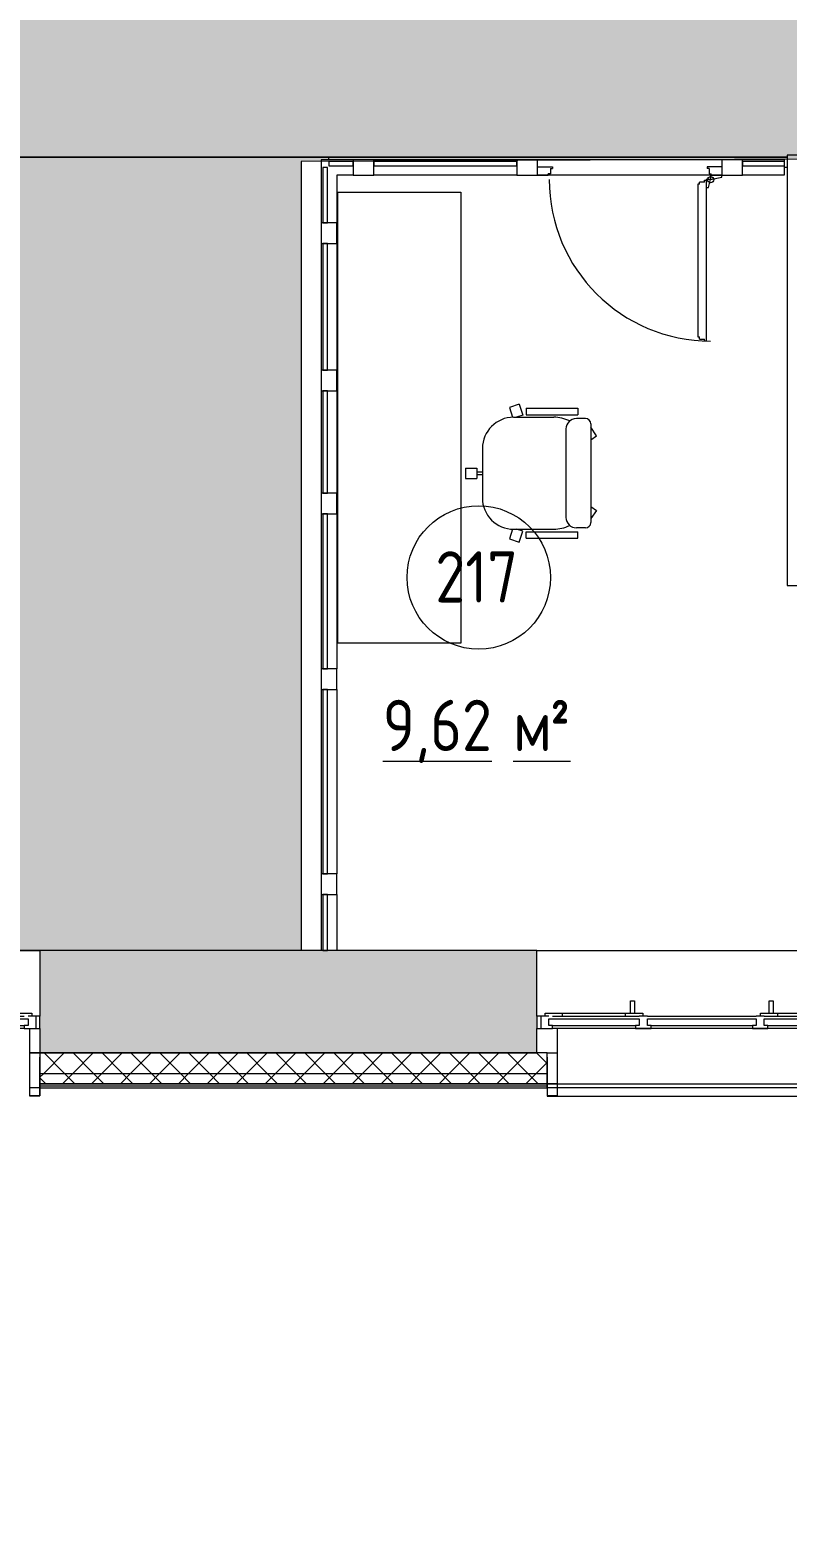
# Model space of a CAD drawing. Header units: millimetres. Extents: x -515342 to 330399, y -224905 to 507333.
# Drawn here: x -346389 to -342691, y 123574 to 130835 of the extents above; entities that cross this region are included whole.
import ezdxf

# ---------------------------------------------------------------- set-up
doc = ezdxf.new("R2010")
doc.units = ezdxf.units.MM
doc.linetypes.add('ASVP_Штриховая_ш3 п1_5', pattern=[4.5, 3, -1.5])
doc.layers.get('0').update_dxf_attribs({"lineweight": 0})
for name, color, linetype, lineweight in [('_ Окна', 7, 'Continuous', 0), ('Витраж', 7, 'Continuous', 0), ('Двери', 7, 'Continuous', 0), ('Линии разделители', 7, 'ASVP_Штриховая_ш3 п1_5', 0), ('Марки помещений', 7, 'Continuous', 0), ('Мебель', 7, 'Continuous', 0), ('Окна', 7, 'Continuous', 0), ('Панели витража', 7, 'Continuous', 0), ('Перекрытие', 7, 'Continuous', 0), ('Стены внутренние', 7, 'Continuous', 0), ('Стены наружные', 7, 'Continuous', 0), ('Стены несущие', 7, 'Continuous', 0), ('Стены отделка', 7, 'Continuous', 0), ('Стены перегородки', 7, 'Continuous', 0), ('Стены штриховка', 7, 'Continuous', 0), ('экспертиза условные обозначения', 1, 'Continuous', 0)]:
    doc.layers.add(name, color=color, linetype=linetype, lineweight=lineweight)
doc.styles.add('GOST Common_1', font='', dxfattribs={"width": 0.9, "height": 250})
doc.styles.add('GOST Common_2', font='', dxfattribs={"width": 0.9, "height": 250})
doc.styles.get('GOST Common_1').set_extended_font_data('GOST Common')
doc.styles.get('GOST Common_2').set_extended_font_data('GOST Common')
pattern_1 = [(45, (0, 0), (-70.71068, 70.71068), []), (135, (0, 0), (-70.71068, -70.71068), [])]

# ---------------------------------------------------------------- blocks, each defined once
blk = doc.blocks.new('Окно_ПВХ_3Створки_1Фрамуга-верх - АР_Окно_ОП_1820_h_х2370_3ст2фр-в-9695517-О_АР_П_2__3_400_План 2 этажа')
at = {"layer": '_ Окна'}
for p, q in [((-1129, 130), (-1205, 130)), ((-1205, 130), (-1205, 70)), ((-1185, 70), (-1185, 130)), ((-1147, 84), (-1147, 116)), ((-1147, 116), (-1129, 116)), ((-705, 84), (-1147, 84)), ((-1129, 116), (-1129, 130)), ((-723, 116), (-1129, 116)), ((-647, 130), (-723, 130)), ((-723, 130), (-723, 116)), ((-723, 116), (-705, 116)), ((-705, 116), (-705, 84)), ((-665, 84), (-665, 116)), ((-665, 116), (-647, 116)), ((665, 84), (-665, 84)), ((-647, 116), (-647, 130)), ((647, 116), (-647, 116)), ((723, 130), (647, 130)), ((647, 130), (647, 116)), ((647, 116), (665, 116)), ((665, 116), (665, 84)), ((705, 84), (705, 116)), ((705, 116), (723, 116)), ((1147, 84), (705, 84)), ((723, 116), (723, 130)), ((1129, 116), (723, 116)), ((1129, 130), (1129, 116)), ((1205, 130), (1129, 130)), ((1129, 116), (1147, 116)), ((1147, 116), (1147, 84)), ((1185, 70), (1185, 130)), ((1205, 70), (1205, 130)), ((-1205, 70), (-1147, 70)), ((-1165, 56), (-1165, 70)), ((-1080, 56), (-1165, 56)), ((-1080, 70), (-1080, 56)), ((-772, 70), (-772, 56)), ((-687, 56), (-772, 56)), ((-705, 70), (-665, 70)), ((-687, 70), (-687, 56)), ((665, 70), (705, 70)), ((687, 56), (687, 70)), ((772, 56), (687, 56)), ((772, 70), (772, 56)), ((1080, 70), (1080, 56)), ((1165, 56), (1080, 56)), ((1147, 70), (1205, 70)), ((1165, 70), (1165, 56))]:
    blk.add_line(p, q, dxfattribs=at)
at = {"layer": 'Окна'}
for p, q in [((-1129, 130), (-723, 130)), ((-647, 130), (647, 130)), ((723, 130), (1129, 130)), ((-705, 70), (-1129, 70)), ((-772, 56), (-1080, 56)), ((-748.5, -4), (-748.5, 56)), ((-728.5, 56), (-728.5, -4)), ((665, 70), (-665, 70)), ((1129, 70), (705, 70)), ((728.5, -4), (728.5, 56)), ((748.5, 56), (748.5, -4)), ((1080, 56), (772, 56)), ((-728.5, -4), (-748.5, -4)), ((748.5, -4), (728.5, -4))]:
    blk.add_line(p, q, dxfattribs=at)
blk = doc.blocks.new('Окно_ПВХ_3Створки_1Фрамуга-верх - АР_Окно_ОП_1820_h_х1570_3ст2фр-в-9800995-О_АР_П_2__3_400_План 2 этажа')
at = {"layer": '_ Окна'}
for p, q in [((-729, 130), (-805, 130)), ((-805, 130), (-805, 70)), ((-785, 70), (-785, 130)), ((-747, 84), (-747, 116)), ((-747, 116), (-729, 116)), ((-305, 84), (-747, 84)), ((-729, 116), (-729, 130)), ((-323, 116), (-729, 116)), ((-247, 130), (-323, 130)), ((-323, 130), (-323, 116)), ((-323, 116), (-305, 116)), ((-305, 116), (-305, 84)), ((-265, 84), (-265, 116)), ((-265, 116), (-247, 116)), ((265, 84), (-265, 84)), ((-247, 116), (-247, 130)), ((247, 116), (-247, 116)), ((323, 130), (247, 130)), ((247, 130), (247, 116)), ((247, 116), (265, 116)), ((265, 116), (265, 84)), ((305, 84), (305, 116)), ((305, 116), (323, 116)), ((747, 84), (305, 84)), ((323, 116), (323, 130)), ((729, 116), (323, 116)), ((729, 130), (729, 116)), ((805, 130), (729, 130)), ((729, 116), (747, 116)), ((747, 116), (747, 84)), ((785, 70), (785, 130)), ((805, 70), (805, 130)), ((-805, 70), (-747, 70)), ((-765, 56), (-765, 70)), ((-680, 56), (-765, 56)), ((-680, 70), (-680, 56)), ((-372, 70), (-372, 56)), ((-287, 56), (-372, 56)), ((-305, 70), (-265, 70)), ((-287, 70), (-287, 56)), ((265, 70), (305, 70)), ((287, 56), (287, 70)), ((372, 56), (287, 56)), ((372, 70), (372, 56)), ((680, 70), (680, 56)), ((765, 56), (680, 56)), ((747, 70), (805, 70)), ((765, 70), (765, 56))]:
    blk.add_line(p, q, dxfattribs=at)
at = {"layer": 'Окна'}
for p, q in [((-729, 130), (-323, 130)), ((-247, 130), (247, 130)), ((323, 130), (729, 130)), ((-305, 70), (-729, 70)), ((-372, 56), (-680, 56)), ((-348.5, -4), (-348.5, 56)), ((-328.5, 56), (-328.5, -4)), ((265, 70), (-265, 70)), ((729, 70), (305, 70)), ((328.5, -4), (328.5, 56)), ((348.5, 56), (348.5, -4)), ((680, 56), (372, 56)), ((-328.5, -4), (-348.5, -4)), ((348.5, -4), (328.5, -4))]:
    blk.add_line(p, q, dxfattribs=at)
blk = doc.blocks.new('Прямоугольный импост - АР_Откос_Металлический_50х330 Коричневый Левый-9899767-О_АР_П_2__3_400_План 2 этажа')
at = {"layer": 'Витраж'}
for p, q in [((31622.6, 2594.9), (30212.6, 2594.9)), ((30212.6, 2264.9), (31622.6, 2264.9))]:
    blk.add_line(p, q, dxfattribs=at)
blk = doc.blocks.new('Прямоугольный импост - АР_Откос_Металлический_50х330 Коричневый Правый-9899914-О_АР_П_2__3_400_План 2 этажа')
at = {"layer": 'Витраж', "lineweight": 18}
for p, q in [((-50, -40), (-50, 290)), ((-50, 290), (-49, 290)), ((-49, 290), (-49, -39)), ((-1, -39), (-1, 150)), ((-1, 150), (0, 150)), ((0, 150), (0, -40)), ((0, -40), (-50, -40)), ((-49, -39), (-1, -39))]:
    blk.add_line(p, q, dxfattribs=at)
blk = doc.blocks.new('Прямоугольный импост - АР_Откос_Металлический_50х330 Белый Левый-V20-О_АР_П_2__3_400_План 2 этажа')
at = {"layer": 'Витраж', "lineweight": 18}
for p, q in [((-50, 290), (-50, -40)), ((-49, -39), (-49, 290)), ((0, 150), (-1, 150)), ((-1, 150), (-1, -39)), ((0, -40), (0, 150)), ((-50, -40), (0, -40)), ((-1, -39), (-49, -39))]:
    blk.add_line(p, q, dxfattribs=at)
blk = doc.blocks.new('СД_Люблино_Фасады_rvt-1-О_АР_П_2__3_400_План 2 этажа')
at = {"layer": 'Стены внутренние'}
h = blk.add_hatch(dxfattribs=at)
h.set_pattern_fill('FP_1', color=256, style=0, pattern_type=2)
h.set_pattern_definition([(45, (0, 0), (-224.5064, 224.5064), []), (45, (224.5, 0), (-224.5064, 224.5064), [396.875, -79.375, 3.353, -76.022])])
h.paths.add_polyline_path([(85199, 2475), (85325, 2475), (85325, 2975), (84034.6, 2975), (84034.6, 2475), (84326.5, 2475)])
h.paths.add_polyline_path([(82424.6, 2475), (82424.6, 2975), (80024.6, 2975), (80024.6, 2475), (82145.5, 2475)])
h.paths.add_polyline_path([(77347.1, 2475), (77614.6, 2475), (77614.6, 2975), (76428.8, 2975), (76428.8, 2475), (76474.7, 2475)])
h.paths.add_polyline_path([(73857.5, 2475), (74018.8, 2475), (74018.8, 2975), (71654.3, 2975), (71654.3, 2475), (72112.6, 2475)])
h.paths.add_polyline_path([(69495.3, 2475), (70044.3, 2475), (70044.3, 2975), (68833.2, 2975), (68833.2, 2475)])
h.paths.add_polyline_path([(67223.2, 2475), (67223.2, 2975), (66055, 2975), (66055, 2475), (66878.1, 2475)])
h.paths.add_polyline_path([(64260.8, 2475), (64445, 2475), (64445, 2975), (63279.5, 2975), (63279.5, 2475), (63388.4, 2475)])
h.paths.add_polyline_path([(61643.5, 2475), (61669.5, 2475), (61669.5, 2975), (59270, 2975), (59270, 2475), (61207.3, 2475)])
h.paths.add_polyline_path([(56409, 2475), (56860, 2475), (56860, 2975), (55705, 2975), (55705, 2475)])
h.paths.add_polyline_path([(53295, 2475), (53295, 2975), (52107.5, 2975), (52107.5, 2475), (52919.3, 2475)])
h.paths.add_polyline_path([(49429.6, 2475), (49697.5, 2475), (49697.5, 2975), (48505, 2975), (48505, 2475), (48557.2, 2475)])
h.paths.add_polyline_path([(46095, 2475), (46095, 2975), (44880, 2975), (44880, 2475), (45939.9, 2475)])
h.paths.add_polyline_path([(42450.2, 2475), (42470, 2475), (42470, 2975), (40100.1, 2975), (40100.1, 2475), (41577.8, 2475)])
h.paths.add_polyline_path([(38490.1, 2475), (38490.1, 2975), (37284.2, 2975), (37284.2, 2475), (38088.1, 2475)])
h.paths.add_polyline_path([(35470.8, 2475), (35674.2, 2475), (35674.2, 2975), (34486.9, 2975), (34486.9, 2475), (34598.4, 2475)])
h.paths.add_polyline_path([(32876.9, 2475), (32876.9, 2975), (31722.6, 2975), (31722.6, 2475), (32853.5, 2475)])
h.paths.add_polyline_path([(30112.6, 2475), (30112.6, 2975), (27685.9, 2975), (27685.9, 2475), (29615.4, 2475)])
h.paths.add_polyline_path([(25275.9, 2475), (25275.9, 2975), (24073.4, 2975), (24073.4, 2475), (25001.7, 2475)])
h.paths.add_polyline_path([(21663.4, 2475), (21663.4, 2975), (19290.9, 2975), (19290.9, 2475), (21512, 2475)])
h.paths.add_polyline_path([(17680.9, 2475), (17680.9, 2975), (16335, 2975), (16335, 2475), (17183.8, 2475)])
at = {"layer": 'Стены наружные'}
h = blk.add_hatch(dxfattribs=at)
h.set_pattern_fill('FP_4', color=256, style=0, pattern_type=2)
h.set_pattern_definition(pattern_1)
h.paths.add_polyline_path([(41405, 2375), (41405, 2475), (40100.1, 2475), (40100.1, 2375), (40705.3, 2375)])
h.paths.add_polyline_path([(38490.1, 2375), (38490.1, 2475), (37284.2, 2475), (37284.2, 2375), (38088.1, 2375)])
h.paths.add_polyline_path([(35470.8, 2375), (35674.2, 2375), (35674.2, 2475), (34486.9, 2475), (34486.9, 2375), (34598.4, 2375)])
h.paths.add_polyline_path([(32876.9, 2375), (32876.9, 2475), (31672.6, 2475), (31672.6, 2375), (32853.5, 2375)])
h.paths.add_polyline_path([(30162.6, 2375), (30162.6, 2475), (27685.9, 2475), (27685.9, 2375), (29363.8, 2375)])
h.paths.add_polyline_path([(25275.9, 2375), (25275.9, 2475), (24073.4, 2475), (24073.4, 2375), (25001.7, 2375)])
h.paths.add_polyline_path([(21663.4, 2375), (21663.4, 2475), (19290.9, 2475), (19290.9, 2375), (21512, 2375)])
h.paths.add_polyline_path([(17680.9, 2375), (17680.9, 2475), (16335, 2475), (16335, 2375), (17149.9, 2375)])
h = blk.add_hatch(dxfattribs=at)
h.set_pattern_fill('FP_4', color=256, style=0, pattern_type=2)
h.set_pattern_definition(pattern_1)
h.paths.add_polyline_path([(41405, 2325), (41405, 2375), (40100.1, 2375), (40100.1, 2325), (41385, 2325)])
h.paths.add_polyline_path([(38490.1, 2325), (38490.1, 2375), (37284.2, 2375), (37284.2, 2325), (38088.1, 2325)])
h.paths.add_polyline_path([(35674.2, 2325), (35674.2, 2375), (34486.9, 2375), (34486.9, 2325), (35470.8, 2325)])
h.paths.add_polyline_path([(32876.9, 2325), (32876.9, 2375), (31672.6, 2375), (31672.6, 2325), (32853.5, 2325)])
h.paths.add_polyline_path([(30162.6, 2325), (30162.6, 2375), (27685.9, 2375), (27685.9, 2325), (29363.8, 2325)])
h.paths.add_polyline_path([(25001.7, 2325), (25275.9, 2325), (25275.9, 2375), (24073.4, 2375), (24073.4, 2325), (24129.3, 2325)])
h.paths.add_polyline_path([(21663.4, 2325), (21663.4, 2375), (19290.9, 2375), (19290.9, 2325), (21512, 2325)])
h.paths.add_polyline_path([(17149.9, 2325), (17680.9, 2325), (17680.9, 2375), (16435, 2375), (16435, 2325), (16485, 2325)])
at = {"layer": 'Стены внутренние'}
for p, q in [((25275.9, 2975), (27685.9, 2975)), ((30112.6, 2975), (31722.6, 2975)), ((27685.9, 2475), (27636.9, 2475)), ((30163.6, 2324.9), (30211.8, 2324.9)), ((30212.6, 2324.9), (31622.6, 2324.9)), ((27685.1, 2304.9), (27636.8, 2304.9)), ((30211.7, 2304.9), (30163.4, 2304.9)), ((31622.6, 2304.9), (30212.6, 2304.9))]:
    blk.add_line(p, q, dxfattribs=at)
at = {"layer": 'Стены наружные'}
for p, q in [((27636.9, 2475), (27685.9, 2475)), ((30162.6, 2475), (30211.6, 2475)), ((30211.8, 2325), (30163.6, 2325))]:
    blk.add_line(p, q, dxfattribs=at)
at = {"layer": 'Стены несущие'}
for p, q in [((30112.6, 2975), (27685.9, 2975)), ((27685.9, 2975), (27685.9, 2655)), ((30112.6, 2655), (30112.6, 2975)), ((27685.9, 2595), (27685.9, 2475)), ((30112.6, 2475), (30112.6, 2595)), ((27685.9, 2475), (30112.6, 2475))]:
    blk.add_line(p, q, dxfattribs=at)
at = {"layer": 'Стены отделка', "lineweight": 9}
for p, q in [((30162.6, 2475), (27685.9, 2475)), ((27685.9, 2475), (27685.9, 2375)), ((30162.6, 2375), (30162.6, 2475)), ((27685.9, 2375), (27685.9, 2325)), ((27685.9, 2324.9), (27685.9, 2314.9)), ((30162.6, 2325), (30162.6, 2375)), ((30162.6, 2314.9), (30162.6, 2324.9)), ((27685.9, 2314.9), (27685.9, 2304.9)), ((27685.9, 2304.9), (30162.6, 2304.9)), ((30162.6, 2304.9), (30162.6, 2314.9))]:
    blk.add_line(p, q, dxfattribs=at)
at = {"layer": 'Стены штриховка'}
for p, q in [((27685.9, 2375), (30162.6, 2375)), ((27685.9, 2325), (30162.6, 2325)), ((30162.6, 2324.9), (27685.9, 2324.9)), ((27685.9, 2314.9), (30162.6, 2314.9))]:
    blk.add_line(p, q, dxfattribs=at)
at = {"layer": 'Витраж', "lineweight": 9}
for name, p in [('Прямоугольный импост - АР_Откос_Металлический_50х330 Белый Левый-V20-О_АР_П_2__3_400_План 2 этажа', (27685.9, 2305)), ('Прямоугольный импост - АР_Откос_Металлический_50х330 Коричневый Левый-9899767-О_АР_П_2__3_400_План 2 этажа', (0, 0))]:
    blk.add_blockref(name, p, dxfattribs=at)
at = {"layer": 'Витраж', "lineweight": 9, "extrusion": (0, 0, -1)}
blk.add_blockref('Прямоугольный импост - АР_Откос_Металлический_50х330 Коричневый Правый-9899914-О_АР_П_2__3_400_План 2 этажа', (-30162.6, 2304.9), dxfattribs=at)
at = {"layer": 'Окна', "lineweight": 9, "rotation": 180}
for name, p in [('Окно_ПВХ_3Створки_1Фрамуга-верх - АР_Окно_ОП_1820_h_х2370_3ст2фр-в-9695517-О_АР_П_2__3_400_План 2 этажа', (26480.9, 2725)), ('Окно_ПВХ_3Створки_1Фрамуга-верх - АР_Окно_ОП_1820_h_х1570_3ст2фр-в-9800995-О_АР_П_2__3_400_План 2 этажа', (30917.6, 2725))]:
    blk.add_blockref(name, p, dxfattribs=at)
blk = doc.blocks.new('Панели_Витраж ТПТ75_Заполнение - АР_ПанельВитража_ТПТ75_Стекло многослойное огнестойкое_22мм-9739284-О_АР_П_2__3_400_План 2 этажа')
at = {"layer": 'Панели витража', "lineweight": 18}
for p, q in [((58.868, 29.5), (-58.868, 29.5)), ((-58.868, 29.5), (-58.868, 7.5)), ((-58.868, 7.5), (58.868, 7.5)), ((58.868, 7.5), (58.868, 29.5))]:
    blk.add_line(p, q, dxfattribs=at)
blk = doc.blocks.new('Панели_Витраж ТПТ75_Заполнение - АР_ПанельВитража_ТПТ75_Стекло многослойное огнестойкое_22мм-9366139-О_АР_П_2__3_400_План 2 этажа')
at = {"layer": 'Панели витража', "lineweight": 18}
for p, q in [((136.2, 29.5), (-136.2, 29.5)), ((-136.2, 29.5), (-136.2, 7.5)), ((-136.2, 7.5), (136.2, 7.5)), ((136.2, 7.5), (136.2, 29.5))]:
    blk.add_line(p, q, dxfattribs=at)
blk = doc.blocks.new('Прямоугольный импост - АР_Импост_ТПТ75_101х75-9716504-О_АР_П_2__3_400_План 2 этажа')
at = {"layer": 'Витраж'}
for p, q in [((29215.2, 6832.4), (29060, 6832.4)), ((29215.2, 6757.4), (29135, 6757.4))]:
    blk.add_line(p, q, dxfattribs=at)
blk = doc.blocks.new('Прямоугольный импост - АР_Импост_ТПТ75_101х75-9366133-О_АР_П_2__3_400_План 2 этажа')
at = {"layer": 'Витраж'}
for p, q in [((29060, 3247.4), (29060, 2975)), ((29135, 3247.4), (29135, 2975))]:
    blk.add_line(p, q, dxfattribs=at)
blk = doc.blocks.new('Панели_Витраж ТПТ75_Заполнение - АР_ПанельВитража_ТПТ75_Стекло многослойное огнестойкое_22мм-9384653-О_АР_П_2__3_400_План 2 этажа')
at = {"layer": 'Панели витража', "lineweight": 18}
for p, q in [((102.25, 29.5), (-102.25, 29.5)), ((-102.25, 29.5), (-102.25, 7.5)), ((-102.25, 7.5), (102.25, 7.5)), ((102.25, 7.5), (102.25, 29.5))]:
    blk.add_line(p, q, dxfattribs=at)
blk = doc.blocks.new('Прямоугольный импост - АР_Импост_ТПТ75_101х75-9366128-О_АР_П_2__3_400_План 2 этажа')
at = {"layer": 'Витраж'}
for p, q in [((31320.7, 6832.4), (31116.2, 6832.4)), ((31320.7, 6832.4), (31320.7, 6824.4)), ((31320.7, 6757.4), (31116.2, 6757.4)), ((31320.7, 6802.4), (31320.7, 6757.4))]:
    blk.add_line(p, q, dxfattribs=at)
blk = doc.blocks.new('Прямоугольный импост - АР_Импост_ТПТ75_101х75-9384651-О_АР_П_2__3_400_План 2 этажа')
at = {"layer": 'Витраж', "lineweight": 18}
for p, q in [((-50.5, 37.5), (50.5, 37.5)), ((-50.5, -37.5), (-50.5, 37.5)), ((50.5, 37.5), (50.5, -37.5)), ((50.5, -37.5), (-50.5, -37.5))]:
    blk.add_line(p, q, dxfattribs=at)
blk = doc.blocks.new('ПанелиВитражаМП500_Дверь_Алюминиевая_1 полотно - АР_Дверь_МП-500_Средник_РучкаПрямая_Пр-9384654-О_АР_П_2__3_400_План 2 этажа')
at = {"layer": 'Двери', "lineweight": 18}
for p, q in [((-373, 62), (-373, 847)), ((-373, 847), (-366, 847)), ((-366, 847), (-366, 837)), ((-340, 837), (-366, 837)), ((-340, 837), (-340, 827)), ((-333, 827), (-340, 827)), ((-333, 82), (-333, 827)), ((-385, 97), (-395, 59.5)), ((-373, 97), (-385, 97)), ((-340, 82), (-340, 72)), ((-340, 82), (-333, 82)), ((-395, 59.5), (-449.5, 47.5)), ((-449.5, 47.5), (-449.5, 37.5)), ((-395, 37.5), (-449.5, 37.5)), ((-449.5, 37.5), (-397.5, 37.5)), ((-397.5, 37.5), (-397.5, 30.5)), ((-387.5, 30.5), (-397.5, 30.5)), ((-395, 37.5), (-395, 59.5)), ((-395, 59.5), (-373, 59.5)), ((-387.5, 4.5), (-387.5, 30.5)), ((-387.5, 4.5), (-377.5, 4.5)), ((-377.5, -2.5), (-377.5, 4.5)), ((-366, 62), (-373, 62)), ((-373, 59.5), (-373, 62)), ((-366, 72), (-366, 62)), ((-366, 72), (-340, 72)), ((387.5, 4.5), (377.5, 4.5)), ((377.5, -2.5), (377.5, 4.5)), ((387.5, 30.5), (397.5, 30.5)), ((387.5, 4.5), (387.5, 30.5)), ((449.5, 37.5), (397.5, 37.5)), ((397.5, 37.5), (397.5, 30.5)), ((-449.5, -2.5), (-377.5, -2.5)), ((449.5, -2.5), (377.5, -2.5))]:
    blk.add_line(p, q, dxfattribs=at)
blk.add_circle((-395, 59.5), 15, dxfattribs=at)
blk.add_arc((-395, 59.5), 787.5, 0, 90, dxfattribs=at)
blk = doc.blocks.new('Прямоугольный импост - АР_Импост_ТПТ75_101х75-9366130-О_АР_П_2__3_400_План 2 этажа')
at = {"layer": 'Витраж'}
for p, q in [((31015.2, 6832.4), (30116.2, 6832.4)), ((31015.2, 6757.4), (30116.2, 6757.4))]:
    blk.add_line(p, q, dxfattribs=at)
blk = doc.blocks.new('Панели_Витраж ТПТ75_Заполнение - АР_ПанельВитража_ТПТ75_Стекло многослойное огнестойкое_22мм-9384679-О_АР_П_2__3_400_План 2 этажа')
at = {"layer": 'Панели витража', "lineweight": 18}
for p, q in [((349.5, 29.5), (-349.5, 29.5)), ((-349.5, 29.5), (-349.5, 7.5)), ((-349.5, 7.5), (349.5, 7.5)), ((349.5, 7.5), (349.5, 29.5))]:
    blk.add_line(p, q, dxfattribs=at)
blk = doc.blocks.new('Прямоугольный импост - АР_Импост_ТПТ75_101х75-9366131-О_АР_П_2__3_400_План 2 этажа')
at = {"layer": 'Витраж'}
for p, q in [((30015.2, 6832.4), (29316.2, 6832.4)), ((30015.2, 6757.4), (29316.2, 6757.4))]:
    blk.add_line(p, q, dxfattribs=at)
blk = doc.blocks.new('Панели_Витраж ТПТ75_Заполнение - АР_ПанельВитража_ТПТ75_Стекло многослойное огнестойкое_22мм-9366144-О_АР_П_2__3_400_План 2 этажа')
at = {"layer": 'Панели витража', "lineweight": 18}
for p, q in [((134.75, 29.5), (-134.75, 29.5)), ((-134.75, 29.5), (-134.75, 7.5)), ((-134.75, 7.5), (134.75, 7.5)), ((134.75, 7.5), (134.75, 29.5))]:
    blk.add_line(p, q, dxfattribs=at)
blk = doc.blocks.new('Прямоугольный импост - АР_Импост_ТПТ75_101х75-9716505-О_АР_П_2__3_400_План 2 этажа')
at = {"layer": 'Витраж'}
for p, q in [((29060, 6832.4), (29060, 6525.4)), ((29135, 6757.4), (29135, 6525.4))]:
    blk.add_line(p, q, dxfattribs=at)
blk = doc.blocks.new('Прямоугольный импост - АР_Импост_ТПТ75_101х75-9366134-О_АР_П_2__3_400_План 2 этажа')
at = {"layer": 'Витраж', "lineweight": 18}
for p, q in [((-50.5, 37.5), (50.5, 37.5)), ((-50.5, -37.5), (-50.5, 37.5)), ((50.5, 37.5), (50.5, -37.5)), ((50.5, -37.5), (-50.5, -37.5))]:
    blk.add_line(p, q, dxfattribs=at)
blk = doc.blocks.new('Панели_Витраж ТПТ75_Заполнение - АР_ПанельВитража_ТПТ75_Стекло многослойное огнестойкое_22мм-9366145-О_АР_П_2__3_400_План 2 этажа')
at = {"layer": 'Панели витража', "lineweight": 18}
for p, q in [((309.5, 29.5), (-309.5, 29.5)), ((-309.5, 29.5), (-309.5, 7.5)), ((-309.5, 7.5), (309.5, 7.5)), ((309.5, 7.5), (309.5, 29.5))]:
    blk.add_line(p, q, dxfattribs=at)
blk = doc.blocks.new('Прямоугольный импост - АР_Импост_ТПТ75_101х75-9366135-О_АР_П_2__3_400_План 2 этажа')
at = {"layer": 'Витраж'}
for p, q in [((29060, 6424.4), (29060, 5805.4)), ((29135, 6424.4), (29135, 5805.4))]:
    blk.add_line(p, q, dxfattribs=at)
blk = doc.blocks.new('Панели_Витраж ТПТ75_Заполнение - АР_ПанельВитража_ТПТ75_Стекло многослойное огнестойкое_22мм-9366146-О_АР_П_2__3_400_План 2 этажа')
at = {"layer": 'Панели витража', "lineweight": 18}
for p, q in [((249.5, 29.5), (-249.5, 29.5)), ((-249.5, 29.5), (-249.5, 7.5)), ((-249.5, 7.5), (249.5, 7.5)), ((249.5, 7.5), (249.5, 29.5))]:
    blk.add_line(p, q, dxfattribs=at)
blk = doc.blocks.new('Прямоугольный импост - АР_Импост_ТПТ75_101х75-9366136-О_АР_П_2__3_400_План 2 этажа')
at = {"layer": 'Витраж'}
for p, q in [((29060, 5704.4), (29060, 5205.4)), ((29135, 5704.4), (29135, 5205.4))]:
    blk.add_line(p, q, dxfattribs=at)
blk = doc.blocks.new('Панели_Витраж ТПТ75_Заполнение - АР_ПанельВитража_ТПТ75_Стекло многослойное огнестойкое_22мм-9366147-О_АР_П_2__3_400_План 2 этажа')
at = {"layer": 'Панели витража', "lineweight": 18}
for p, q in [((378, 29.5), (-378, 29.5)), ((-378, 29.5), (-378, 7.5)), ((-378, 7.5), (378, 7.5)), ((378, 7.5), (378, 29.5))]:
    blk.add_line(p, q, dxfattribs=at)
blk = doc.blocks.new('Прямоугольный импост - АР_Импост_ТПТ75_101х75-9366137-О_АР_П_2__3_400_План 2 этажа')
at = {"layer": 'Витраж'}
for p, q in [((29060, 5104.4), (29060, 4348.4)), ((29135, 5104.4), (29135, 4348.4))]:
    blk.add_line(p, q, dxfattribs=at)
blk = doc.blocks.new('Панели_Витраж ТПТ75_Заполнение - АР_ПанельВитража_ТПТ75_Стекло многослойное огнестойкое_22мм-9565731-О_АР_П_2__3_400_План 2 этажа')
at = {"layer": 'Панели витража', "lineweight": 18}
for p, q in [((449.5, 29.5), (-449.5, 29.5)), ((-449.5, 29.5), (-449.5, 7.5)), ((-449.5, 7.5), (449.5, 7.5)), ((449.5, 7.5), (449.5, 29.5))]:
    blk.add_line(p, q, dxfattribs=at)
blk = doc.blocks.new('Стол-Прямоугольный - 2200х600 мм-9227832-О_АР_П_2__3_400_План 2 этажа')
at = {"layer": 'Мебель'}
for p, q in [((-1100, 300), (1100, 300)), ((-1100, -300), (-1100, 300)), ((1100, 300), (1100, -300)), ((1100, -300), (-1100, -300))]:
    blk.add_line(p, q, dxfattribs=at)
blk = doc.blocks.new('Стул-Администратор - Стул-Администратор-8987390-О_АР_П_2__3_400_План 2 этажа')
at = {"layer": 'Мебель'}
for p, q in [((-125.5, 222.1), (-125.5, 177)), ((-100.3, 247.3), (382.2, 247.3)), ((-41.7, 275.7), (-83.8, 247.3)), ((-21.1, 247.3), (-41.7, 275.7)), ((303, 247.3), (323.6, 275.7)), ((323.6, 275.7), (362.7, 247.3)), ((407.5, 222.1), (407.5, 177)), ((-176.5, 184.3), (-144.6, 184.3)), ((-176.5, -68.4), (-176.5, 184.3)), ((-144.6, -68.4), (-144.6, 184.3)), ((426.2, -68.4), (426.2, 184.3)), ((458.5, 184.3), (426.2, 184.3)), ((458.5, -68.4), (458.5, 184.3)), ((-74.8, 126.3), (356.8, 126.3)), ((-132.1, -129.5), (-132.1, 66.2)), ((414, -129.5), (414, 66.2)), ((-176.5, -68.4), (-144.6, -68.4)), ((458.5, -68.4), (426.2, -68.4)), ((-195.6, -101.6), (-142, -84.2)), ((-195.6, -101.6), (-179.9, -149.9)), ((-179.9, -149.9), (-132, -134.3)), ((-142, -84.2), (-132.1, -114.8)), ((424, -84.2), (414, -114.8)), ((414, -134.3), (461.9, -149.9)), ((477.6, -101.6), (424, -84.2)), ((461.9, -149.9), (477.6, -101.6)), ((20.3, -281.9), (261.6, -281.9)), ((134.6, -281.9), (147.3, -281.9)), ((134.6, -308.2), (134.6, -281.9)), ((147.3, -308.2), (147.3, -281.9)), ((115.6, -308.2), (166.4, -308.2)), ((115.6, -364.6), (115.6, -308.2)), ((134.6, -308.2), (147.3, -308.2)), ((166.4, -364.6), (166.4, -308.2)), ((115.6, -364.6), (166.4, -364.6))]:
    blk.add_line(p, q, dxfattribs=at)
for centre, radius, start, end in [((-100.3, 222.1), 25.2, 90, 180), ((382.2, 222.1), 25.2, 360, 90), ((-74.8, 177), 50.7, 180, 270), ((356.8, 177), 50.7, 270, 360), ((45.7, 66.2), 177.8, 153.83416, 180), ((236.2, 66.2), 177.8, 360, 26.1684), ((20.3, -129.5), 152.4, 180, 270), ((261.6, -129.5), 152.4, 270, 360)]:
    blk.add_arc(centre, radius, start, end, dxfattribs=at)
blk = doc.blocks.new('ASVP_Марка_Помещение_ДваЗначения - Номер Площадь-685795-О_АР_П_2__3_400_План 2 этажа')
at = {"layer": 'Марки помещений'}
blk.add_circle((0, 0), 3.5, dxfattribs=at)

msp = doc.modelspace()

# ---------------------------------------------------------------- hatches: boundary and pattern name
at = {"layer": 'экспертиза условные обозначения'}
h = msp.add_hatch(dxfattribs=at)
h.set_pattern_fill('GRASS', color=3, scale=24)
h.set_pattern_definition([(90, (-374753.14, -34405.7), (-431.0523, 431.0523), [114.3, -747.8046]), (45, (-374753.14, -34405.7), (-431.0523, 431.0523), [114.3, -495.3]), (135, (-374753.14, -34405.7), (-431.0523, -431.0523), [114.3, -495.3])])
h.paths.add_polyline_path([(-373830.759, 132368.6058), (-325040.759, 132348.6058), (-325040.759, 130213.3459), (-340479.8297, 130213.3459), (-345063.8869, 130193.0459), (-345064.5234, 126343.5459), (-353680.6329, 126343.5459), (-353655.2438, 130213.3459), (-357950.759, 130213.3459), (-357950.759, 129963.6058), (-360145.759, 129963.6058), (-361820.759, 129963.6058), (-361820.759, 126768.5459), (-363270.759, 126768.5459), (-363270.759, 129963.6058), (-368108.7107, 129963.6058), (-368108.7107, 129573.6058), (-367956.5149, 129573.6058), (-367956.5149, 123573.6058), (-371280.759, 123573.6058), (-371280.759, 129573.6058), (-370185.759, 129573.6058), (-370185.759, 129963.6058), (-373830.759, 129963.6058)])

# ---------------------------------------------------------------- linework, layer by layer
at = {"layer": 'Линии разделители'}
msp.add_line((-342690.759, 130213.3459), (-353660.759, 130213.3459), dxfattribs=at)
at = {"layer": 'Перекрытие'}
for p, q in [((-353660.759, 130213.3459), (-342690.759, 130213.3459)), ((-344928.2594, 130201.0459), (-344928.2594, 130213.3459)), ((-342690.759, 130163.5459), (-342705.0234, 130163.5459))]:
    msp.add_line(p, q, dxfattribs=at)
at = {"layer": 'Стены перегородки'}
for p, q in [((-340990.759, 130223.6058), (-342690.759, 130223.6058)), ((-342690.759, 130223.6058), (-342690.759, 128123.6058)), ((-342690.759, 128123.6058), (-342090.759, 128123.6058))]:
    msp.add_line(p, q, dxfattribs=at)
at = {"layer": 'экспертиза условные обозначения', "color": 3}
msp.add_lwpolyline([(-325040.759, 130213.3459), (-340479.8297, 130213.3459), (-345063.8869, 130193.0459), (-345064.5234, 126343.5459), (-353680.6329, 126343.5459), (-353655.2438, 130213.3459), (-357950.759, 130213.3459), (-357950.759, 129963.6058), (-360145.759, 129963.6058), (-361820.759, 129963.6058), (-361820.759, 126768.5459), (-363270.759, 126768.5459), (-363270.759, 129963.6058), (-368108.7107, 129963.6058), (-368108.7107, 129573.6058), (-367956.5149, 129573.6058), (-367956.5149, 123573.6058), (-371280.759, 123573.6058), (-371280.759, 129573.6058), (-370185.759, 129573.6058), (-370185.759, 129963.6058), (-373830.759, 129963.6058), (-373830.759, 132368.6058)], dxfattribs=at)

# ---------------------------------------------------------------- block references
msp.add_blockref('СД_Люблино_Фасады_rvt-1-О_АР_П_2__3_400_План 2 этажа', (-374025.759, 123368.6058))
at = {"layer": 'Витраж'}
for name in ['Прямоугольный импост - АР_Импост_ТПТ75_101х75-9716504-О_АР_П_2__3_400_План 2 этажа', 'Прямоугольный импост - АР_Импост_ТПТ75_101х75-9716505-О_АР_П_2__3_400_План 2 этажа', 'Прямоугольный импост - АР_Импост_ТПТ75_101х75-9366131-О_АР_П_2__3_400_План 2 этажа', 'Прямоугольный импост - АР_Импост_ТПТ75_101х75-9366130-О_АР_П_2__3_400_План 2 этажа', 'Прямоугольный импост - АР_Импост_ТПТ75_101х75-9366128-О_АР_П_2__3_400_План 2 этажа', 'Прямоугольный импост - АР_Импост_ТПТ75_101х75-9366135-О_АР_П_2__3_400_План 2 этажа', 'Прямоугольный импост - АР_Импост_ТПТ75_101х75-9366136-О_АР_П_2__3_400_План 2 этажа', 'Прямоугольный импост - АР_Импост_ТПТ75_101х75-9366137-О_АР_П_2__3_400_План 2 этажа', 'Прямоугольный импост - АР_Импост_ТПТ75_101х75-9366133-О_АР_П_2__3_400_План 2 этажа']:
    msp.add_blockref(name, (-374025.759, 123368.6058), dxfattribs=at)
at = {"layer": 'Витраж', "extrusion": (0, 0, -1)}
for name, p, rotation in [('Прямоугольный импост - АР_Импост_ТПТ75_101х75-9384651-О_АР_П_2__3_400_План 2 этажа', (344760.0234, 130163.5459), 180), ('Прямоугольный импост - АР_Импост_ТПТ75_101х75-9384651-О_АР_П_2__3_400_План 2 этажа', (343960.0234, 130163.5459), 180), ('Прямоугольный импост - АР_Импост_ТПТ75_101х75-9384651-О_АР_П_2__3_400_План 2 этажа', (342960.0234, 130163.5459), 180), ('Прямоугольный импост - АР_Импост_ТПТ75_101х75-9366134-О_АР_П_2__3_400_План 2 этажа', (344928.2594, 129843.5459), 89.99999999999977), ('Прямоугольный импост - АР_Импост_ТПТ75_101х75-9366134-О_АР_П_2__3_400_План 2 этажа', (344928.2594, 129123.5459), 89.99999999999977), ('Прямоугольный импост - АР_Импост_ТПТ75_101х75-9366134-О_АР_П_2__3_400_План 2 этажа', (344928.2594, 128523.5459), 89.99999999999977), ('Прямоугольный импост - АР_Импост_ТПТ75_101х75-9366134-О_АР_П_2__3_400_План 2 этажа', (344928.2594, 127666.5088), 89.99999999999977), ('Прямоугольный импост - АР_Импост_ТПТ75_101х75-9366134-О_АР_П_2__3_400_План 2 этажа', (344928.2594, 126666.5088), 89.99999999999977)]:
    msp.add_blockref(name, p, dxfattribs=dict(at, rotation=rotation))
at = {"layer": 'Витраж', "rotation": 89.99999999999993}
msp.add_blockref('Прямоугольный импост - АР_Импост_ТПТ75_101х75-9366130-О_АР_П_2__3_400_План 2 этажа', (-338133.3193, 96600.7732), dxfattribs=at)
at = {"layer": 'Двери', "rotation": 180}
msp.add_blockref('ПанелиВитражаМП500_Дверь_Алюминиевая_1 полотно - АР_Дверь_МП-500_Средник_РучкаПрямая_Пр-9384654-О_АР_П_2__3_400_План 2 этажа', (-343460.0234, 130163.5459), dxfattribs=at)
at = {"layer": 'Марки помещений', "xscale": 99.99999999999993, "yscale": 99.99999999999993, "zscale": 99.99999999999993}
msp.add_blockref('ASVP_Марка_Помещение_ДваЗначения - Номер Площадь-685795-О_АР_П_2__3_400_План 2 этажа', (-344197.0298, 128163.4169), dxfattribs=at)
at = {"layer": 'Мебель'}
for name, p, rotation in [('Стол-Прямоугольный - 2200х600 мм-9227832-О_АР_П_2__3_400_План 2 этажа', (-344585.0234, 128943.5459), 90.00000000000027), ('Стул-Администратор - Стул-Администратор-8987390-О_АР_П_2__3_400_План 2 этажа', (-343897.451, 128812.8797), 269.9999999999998)]:
    msp.add_blockref(name, p, dxfattribs=dict(at, rotation=rotation))
at = {"layer": 'Панели витража', "rotation": 90.00000000000026}
for name, p in [('Панели_Витраж ТПТ75_Заполнение - АР_ПанельВитража_ТПТ75_Стекло многослойное огнестойкое_22мм-9366144-О_АР_П_2__3_400_План 2 этажа', (-344928.2594, 130028.7959)), ('Панели_Витраж ТПТ75_Заполнение - АР_ПанельВитража_ТПТ75_Стекло многослойное огнестойкое_22мм-9366145-О_АР_П_2__3_400_План 2 этажа', (-344928.2594, 129483.5459)), ('Панели_Витраж ТПТ75_Заполнение - АР_ПанельВитража_ТПТ75_Стекло многослойное огнестойкое_22мм-9366146-О_АР_П_2__3_400_План 2 этажа', (-344928.2594, 128823.5459)), ('Панели_Витраж ТПТ75_Заполнение - АР_ПанельВитража_ТПТ75_Стекло многослойное огнестойкое_22мм-9366147-О_АР_П_2__3_400_План 2 этажа', (-344928.2594, 128095.0274)), ('Панели_Витраж ТПТ75_Заполнение - АР_ПанельВитража_ТПТ75_Стекло многослойное огнестойкое_22мм-9565731-О_АР_П_2__3_400_План 2 этажа', (-344928.2594, 127166.5088)), ('Панели_Витраж ТПТ75_Заполнение - АР_ПанельВитража_ТПТ75_Стекло многослойное огнестойкое_22мм-9366139-О_АР_П_2__3_400_План 2 этажа', (-344928.2594, 126479.7774))]:
    msp.add_blockref(name, p, dxfattribs=at)
at = {"layer": 'Панели витража'}
for name, p in [('Панели_Витраж ТПТ75_Заполнение - АР_ПанельВитража_ТПТ75_Стекло многослойное огнестойкое_22мм-9739284-О_АР_П_2__3_400_План 2 этажа', (-344869.3914, 130163.5459)), ('Панели_Витраж ТПТ75_Заполнение - АР_ПанельВитража_ТПТ75_Стекло многослойное огнестойкое_22мм-9384679-О_АР_П_2__3_400_План 2 этажа', (-344360.0234, 130163.5459)), ('Панели_Витраж ТПТ75_Заполнение - АР_ПанельВитража_ТПТ75_Стекло многослойное огнестойкое_22мм-9384653-О_АР_П_2__3_400_План 2 этажа', (-342807.2734, 130163.5459))]:
    msp.add_blockref(name, p, dxfattribs=at)

# ---------------------------------------------------------------- texts
at = {"layer": 'Марки помещений', "char_height": 250, "attachment_point": 1}
for s, insert, width, style in [('217', (-344409.437, 128291.142), 526.708687, 'GOST Common_1'), ('\\L9,62 ', (-344665.9233, 127566.6115), 772.025062, 'GOST Common_1'), ('\\L\\fGOST Common|b0|i0|c238|p34|;\\W.9;\\L²', (-343850.3451, 127566.6115), 165.949312, 'GOST Common_2'), ('\\L\\fGOST Common|b0|i0|c204|p34|;\\W.9;\\Lм', (-344028.9389, 127566.6115), 216.455625, 'GOST Common_1')]:
    msp.add_mtext(s, dxfattribs=dict(at, insert=insert, width=width, style=style))

doc.saveas('drawing.dxf')
